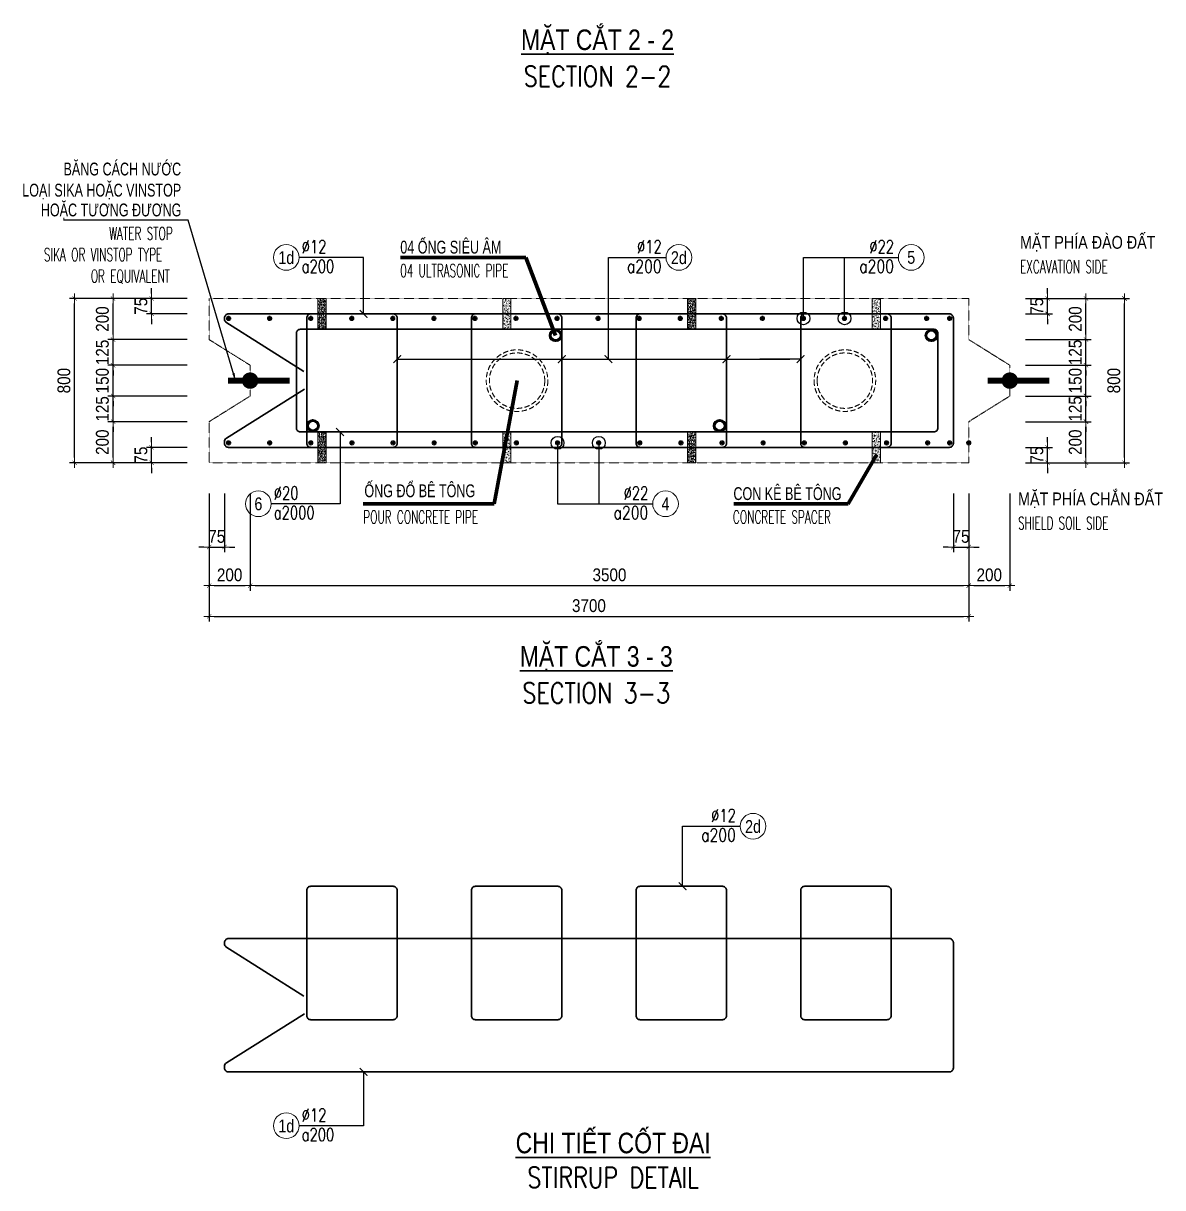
# Model space of a CAD drawing. Header units: millimetres. Extents: x -642477 to 1168880, y -27982 to 330379.
# Drawn here: x 1018572 to 1035221, y 67631 to 84645 of the extents above; entities that cross this region are included whole.
import ezdxf
from ezdxf.enums import TextEntityAlignment as Align

# ---------------------------------------------------------------- set-up
doc = ezdxf.new("R2010")
doc.units = ezdxf.units.MM
doc.linetypes.add('HIDDEN', pattern=[0.375, 0.25, -0.125])
doc.linetypes.add('HIDDEN2', pattern=[4.7625, 3.175, -1.5875])
doc.layers.get('0').update_dxf_attribs({"lineweight": 20})
doc.layers.get('Defpoints').update_dxf_attribs({"color": 151, "lineweight": 9})
for name, color, linetype, lineweight in [('NDC_S_BEAM', 3, 'HIDDEN2', 20), ('NDC_S_BREAK-LINE', 1, 'Continuous', 15), ('NDC_S_DIAPHGRAM WALL', 3, 'Continuous', 20), ('NDC_S_DIM', 1, 'Continuous', 15), ('NDC_S_ENG TITLE', 3, 'Continuous', 20), ('NDC_S_HATCH MATERIAL', 8, 'Continuous', 13), ('NDC_S_LEADER', 1, 'Continuous', 15), ('NDC_S_LEVEL TEXT', 7, 'Continuous', 20), ('NDC_S_REBAR', 4, 'Continuous', 35), ('NDC_S_VN TEXT', 7, 'Continuous', 20), ('NDC_S_VN TITLE', 6, 'Continuous', 35)]:
    doc.layers.add(name, color=color, linetype=linetype, lineweight=lineweight)
doc.layers.add('NDC_S_REBAR DES.', color=2, linetype='Continuous')
doc.styles.add('ARIAL', font='arial.ttf', dxfattribs={"width": 0.8})
doc.styles.add('NDC_ARIAL', font='arial.ttf', dxfattribs={"width": 0.85})
doc.styles.add('NDC_DIM', font='', dxfattribs={"width": 0.75})
doc.styles.add('NDC_EN TXT', font='romans.shx', dxfattribs={"width": 0.8})
doc.styles.get('NDC_DIM').set_extended_font_data('Dotum')
doc.dimstyles.new('A1-NDC-1-25 (x3)', dxfattribs={"dimscale": 75, "dimtxt": 2.5, "dimasz": 1, "dimexe": 1, "dimexo": 0, "dimgap": 0.8, "dimtad": 1, "dimdec": 0, "dimlfac": 0.333333, "dimdsep": 46, "dimtxsty": 'NDC_ARIAL', "dimblk": 'DIMMARK', "dimcen": 49999.938995, "dimdle": 1.5, "dimclrd": 1, "dimclre": 1, "dimclrt": 3, "dimadec": 0, "dimazin": 0, "dimtfac": 1, "dimtdec": 0, "dimtix": 1, "dimtmove": 2, "dimatfit": 3, "dimfxl": 1, "dimarcsym": 0})
doc.dimstyles.new('NDC_dim_25', dxfattribs={"dimscale": 25, "dimtxt": 2.2, "dimasz": 1.5, "dimexe": 1.5, "dimexo": 2.5, "dimgap": 1, "dimtad": 1, "dimdec": 0, "dimzin": 0, "dimdsep": 46, "dimtxsty": 'NDC_DIM', "dimblk": 'DIMMARK', "dimcen": 0.09, "dimdle": 1.2, "dimclrd": 1, "dimclre": 1, "dimclrt": 3, "dimadec": 0, "dimazin": 0, "dimtfac": 1, "dimtdec": 0, "dimtix": 1, "dimtofl": 0, "dimtmove": 0, "dimatfit": 3, "dimfxl": 6, "dimfxlon": 1, "dimtolj": 1, "dimtzin": 0, "dimarcsym": 0})

# ---------------------------------------------------------------- blocks, each defined once
blk = doc.blocks.new('DIMMARK')
at = {"layer": 'NDC_S_DIM', "color": 1}
blk.add_line((-1.5, 0), (1, 0), dxfattribs=at)
at = {"layer": 'NDC_S_DIM', "color": 2, "const_width": 0.1}
blk.add_lwpolyline([(-0.424, -0.424), (0.424, 0.424)], dxfattribs=at)
blk = doc.blocks.new('*U366')
blk.add_circle((2.5, 0), 2.5)
at = {"layer": 'NDC_S_VN TEXT', "color": 3, "style": 'NDC_EN TXT'}
for tag, width, p in [('DK2', 0.75, (-0.85, 0.85)), ('KC2', 0.8, (-0.85, -2.97))]:
    blk.add_attdef(tag, text='', height=2.5, dxfattribs=dict(at, width=width)).set_placement(p, align=Align.RIGHT)
at = {"layer": 'NDC_S_VN TEXT', "color": 7, "style": 'ARIAL', "width": 0.8}
blk.add_attdef('SH3', text='', height=2.5, dxfattribs=at).set_placement((2.5, 0), align=Align.MIDDLE)
blk = doc.blocks.new('*U367')
blk.add_circle((-2.5, 0), 2.5)
at = {"layer": 'NDC_S_VN TEXT', "color": 3, "style": 'NDC_EN TXT', "width": 0.75}
for tag, p in [('DK1', (0.5, 0.85)), ('KC1', (0.5, -2.97))]:
    blk.add_attdef(tag, p, '', height=2.5, dxfattribs=at)
at = {"layer": 'NDC_S_VN TEXT', "color": 7, "style": 'ARIAL', "width": 0.8}
blk.add_attdef('SH2', text='', height=2.5, dxfattribs=at).set_placement((-2.5, 0), align=Align.MIDDLE)
blk = doc.blocks.new('*D1560')
at = {"layer": 'Defpoints', "color": 0, "ltscale": 100, "transparency": 16777216}
for p in [(1019884, 78824), (1020967, 78824), (1020967, 78224)]:
    blk.add_point(p, dxfattribs=at)
at = {"layer": 'NDC_S_DIM', "color": 1, "lineweight": -2, "ltscale": 100, "transparency": 16777216}
for p, q in [((1020967, 78824), (1019809, 78824)), ((1019884, 78299), (1019884, 78749)), ((1020967, 78224), (1019809, 78224))]:
    blk.add_line(p, q, dxfattribs=at)
at = {"layer": 'NDC_S_DIM', "color": 1, "lineweight": -2, "ltscale": 100, "transparency": 16777216, "xscale": 75, "yscale": 75, "zscale": 75}
for p, rotation in [((1019884, 78824), 90), ((1019884, 78224), 270)]:
    blk.add_blockref('DIMMARK', p, dxfattribs=dict(at, rotation=rotation))
at = {"layer": 'NDC_S_DIM', "color": 3, "ltscale": 100, "transparency": 16777216, "insert": (1019728, 78524), "char_height": 187.5, "attachment_point": 5, "rotation": 90, "style": 'NDC_ARIAL'}
blk.add_mtext('200', dxfattribs=at)
blk = doc.blocks.new('*D1561')
at = {"layer": 'Defpoints', "color": 0, "ltscale": 100, "transparency": 16777216}
for p in [(1019884, 79199), (1020967, 79199), (1020967, 78824)]:
    blk.add_point(p, dxfattribs=at)
at = {"layer": 'NDC_S_DIM', "color": 1, "lineweight": -2, "ltscale": 100, "transparency": 16777216}
for p, q in [((1019884, 79274), (1019884, 79349)), ((1020967, 79199), (1019809, 79199)), ((1019884, 78824), (1019884, 79199)), ((1020967, 78824), (1019809, 78824)), ((1019884, 78749), (1019884, 78674))]:
    blk.add_line(p, q, dxfattribs=at)
at = {"layer": 'NDC_S_DIM', "color": 1, "lineweight": -2, "ltscale": 100, "transparency": 16777216, "xscale": 75, "yscale": 75, "zscale": 75}
for p, rotation in [((1019884, 79199), 270), ((1019884, 78824), 90)]:
    blk.add_blockref('DIMMARK', p, dxfattribs=dict(at, rotation=rotation))
at = {"layer": 'NDC_S_DIM', "color": 3, "ltscale": 100, "transparency": 16777216, "insert": (1019728, 79011), "char_height": 187.5, "attachment_point": 5, "rotation": 90, "style": 'NDC_ARIAL'}
blk.add_mtext('125', dxfattribs=at)
blk = doc.blocks.new('*D1562')
at = {"layer": 'Defpoints', "color": 0, "ltscale": 100, "transparency": 16777216}
for p in [(1019884, 79649), (1020967, 79649), (1020967, 79199)]:
    blk.add_point(p, dxfattribs=at)
at = {"layer": 'NDC_S_DIM', "color": 1, "lineweight": -2, "ltscale": 100, "transparency": 16777216}
for p, q in [((1019884, 79724), (1019884, 79799)), ((1020967, 79649), (1019809, 79649)), ((1019884, 79199), (1019884, 79649)), ((1020967, 79199), (1019809, 79199)), ((1019884, 79124), (1019884, 79049))]:
    blk.add_line(p, q, dxfattribs=at)
at = {"layer": 'NDC_S_DIM', "color": 1, "lineweight": -2, "ltscale": 100, "transparency": 16777216, "xscale": 75, "yscale": 75, "zscale": 75}
for p, rotation in [((1019884, 79649), 270), ((1019884, 79199), 90)]:
    blk.add_blockref('DIMMARK', p, dxfattribs=dict(at, rotation=rotation))
at = {"layer": 'NDC_S_DIM', "color": 3, "ltscale": 100, "transparency": 16777216, "insert": (1019728, 79424), "char_height": 187.5, "attachment_point": 5, "rotation": 90, "style": 'NDC_ARIAL'}
blk.add_mtext('150', dxfattribs=at)
blk = doc.blocks.new('*D1563')
at = {"layer": 'Defpoints', "color": 0, "ltscale": 100, "transparency": 16777216}
for p in [(1019884, 80024), (1020967, 80024), (1020967, 79649)]:
    blk.add_point(p, dxfattribs=at)
at = {"layer": 'NDC_S_DIM', "color": 1, "lineweight": -2, "ltscale": 100, "transparency": 16777216}
for p, q in [((1019884, 80099), (1019884, 80174)), ((1020967, 80024), (1019809, 80024)), ((1019884, 79649), (1019884, 80024)), ((1020967, 79649), (1019809, 79649)), ((1019884, 79574), (1019884, 79499))]:
    blk.add_line(p, q, dxfattribs=at)
at = {"layer": 'NDC_S_DIM', "color": 1, "lineweight": -2, "ltscale": 100, "transparency": 16777216, "xscale": 75, "yscale": 75, "zscale": 75}
for p, rotation in [((1019884, 80024), 270), ((1019884, 79649), 90)]:
    blk.add_blockref('DIMMARK', p, dxfattribs=dict(at, rotation=rotation))
at = {"layer": 'NDC_S_DIM', "color": 3, "ltscale": 100, "transparency": 16777216, "insert": (1019728, 79836), "char_height": 187.5, "attachment_point": 5, "rotation": 90, "style": 'NDC_ARIAL'}
blk.add_mtext('125', dxfattribs=at)
blk = doc.blocks.new('*D1564')
at = {"layer": 'Defpoints', "color": 0, "ltscale": 100, "transparency": 16777216}
for p in [(1019884, 80624), (1020967, 80624), (1020967, 80024)]:
    blk.add_point(p, dxfattribs=at)
at = {"layer": 'NDC_S_DIM', "color": 1, "lineweight": -2, "ltscale": 100, "transparency": 16777216}
for p, q in [((1020967, 80624), (1019809, 80624)), ((1019884, 80099), (1019884, 80549)), ((1020967, 80024), (1019809, 80024))]:
    blk.add_line(p, q, dxfattribs=at)
at = {"layer": 'NDC_S_DIM', "color": 1, "lineweight": -2, "ltscale": 100, "transparency": 16777216, "xscale": 75, "yscale": 75, "zscale": 75}
for p, rotation in [((1019884, 80624), 90), ((1019884, 80024), 270)]:
    blk.add_blockref('DIMMARK', p, dxfattribs=dict(at, rotation=rotation))
at = {"layer": 'NDC_S_DIM', "color": 3, "ltscale": 100, "transparency": 16777216, "insert": (1019728, 80324), "char_height": 187.5, "attachment_point": 5, "rotation": 90, "style": 'NDC_ARIAL'}
blk.add_mtext('200', dxfattribs=at)
blk = doc.blocks.new('*D1565')
at = {"layer": 'Defpoints', "color": 0, "ltscale": 100, "transparency": 16777216}
for p in [(1019322, 80624), (1020967, 80624), (1020967, 78224)]:
    blk.add_point(p, dxfattribs=at)
at = {"layer": 'NDC_S_DIM', "color": 1, "lineweight": -2, "ltscale": 100, "transparency": 16777216}
for p, q in [((1020967, 80624), (1019247, 80624)), ((1019322, 78299), (1019322, 80549)), ((1020967, 78224), (1019247, 78224))]:
    blk.add_line(p, q, dxfattribs=at)
at = {"layer": 'NDC_S_DIM', "color": 1, "lineweight": -2, "ltscale": 100, "transparency": 16777216, "xscale": 75, "yscale": 75, "zscale": 75}
for p, rotation in [((1019322, 80624), 90), ((1019322, 78224), 270)]:
    blk.add_blockref('DIMMARK', p, dxfattribs=dict(at, rotation=rotation))
at = {"layer": 'NDC_S_DIM', "color": 3, "ltscale": 100, "transparency": 16777216, "insert": (1019166, 79424), "char_height": 187.5, "attachment_point": 5, "rotation": 90, "style": 'NDC_ARIAL'}
blk.add_mtext('800', dxfattribs=at)
blk = doc.blocks.new('*D1566')
at = {"layer": 'Defpoints', "color": 0, "ltscale": 100, "transparency": 16777216}
for p in [(1020447, 78449), (1020967, 78449), (1020967, 78224)]:
    blk.add_point(p, dxfattribs=at)
at = {"layer": 'NDC_S_DIM', "color": 1, "lineweight": -2, "ltscale": 100, "transparency": 16777216}
for p, q in [((1020967, 78449), (1020372, 78449)), ((1020447, 78524), (1020447, 78599)), ((1020447, 78224), (1020447, 78449)), ((1020967, 78224), (1020372, 78224)), ((1020447, 78149), (1020447, 78074))]:
    blk.add_line(p, q, dxfattribs=at)
at = {"layer": 'NDC_S_DIM', "color": 1, "lineweight": -2, "ltscale": 100, "transparency": 16777216, "xscale": 75, "yscale": 75, "zscale": 75}
for p, rotation in [((1020447, 78449), 270), ((1020447, 78224), 90)]:
    blk.add_blockref('DIMMARK', p, dxfattribs=dict(at, rotation=rotation))
at = {"layer": 'NDC_S_DIM', "color": 3, "ltscale": 100, "transparency": 16777216, "insert": (1020291, 78336), "char_height": 187.5, "attachment_point": 5, "rotation": 90, "style": 'NDC_ARIAL'}
blk.add_mtext('75', dxfattribs=at)
blk = doc.blocks.new('*D1567')
at = {"layer": 'Defpoints', "color": 0, "ltscale": 100, "transparency": 16777216}
for p in [(1020447, 80624), (1020967, 80624), (1020967, 80399)]:
    blk.add_point(p, dxfattribs=at)
at = {"layer": 'NDC_S_DIM', "color": 1, "lineweight": -2, "ltscale": 100, "transparency": 16777216}
for p, q in [((1020447, 80699), (1020447, 80774)), ((1020967, 80624), (1020372, 80624)), ((1020447, 80399), (1020447, 80624)), ((1020967, 80399), (1020372, 80399)), ((1020447, 80324), (1020447, 80249))]:
    blk.add_line(p, q, dxfattribs=at)
at = {"layer": 'NDC_S_DIM', "color": 1, "lineweight": -2, "ltscale": 100, "transparency": 16777216, "xscale": 75, "yscale": 75, "zscale": 75}
for p, rotation in [((1020447, 80624), 270), ((1020447, 80399), 90)]:
    blk.add_blockref('DIMMARK', p, dxfattribs=dict(at, rotation=rotation))
at = {"layer": 'NDC_S_DIM', "color": 3, "ltscale": 100, "transparency": 16777216, "insert": (1020291, 80511), "char_height": 187.5, "attachment_point": 5, "rotation": 90, "style": 'NDC_ARIAL'}
blk.add_mtext('75', dxfattribs=at)
blk = doc.blocks.new('Ong sieu am')
at = {"layer": 'NDC_S_HATCH MATERIAL'}
h = blk.add_hatch(dxfattribs=at)
h.set_pattern_fill('ANSI31', color=256, scale=20)
h.set_pattern_definition([(45, (0, 0), (-1.76776695, 1.76776695), [])])
h.paths.add_polyline_path([(-7119.3, 51158.9, 1), (-7179.3, 51158.9, 1)])
h.paths.add_polyline_path([(-7171.3, 51158.9, -1), (-7127.3, 51158.9, -1)], flags=16)
at = {"layer": 'NDC_S_REBAR DES.'}
for radius in [30, 22]:
    blk.add_circle((-7149.3, 51158.9), radius, dxfattribs=at)
blk = doc.blocks.new('ong do BT')
at = {"layer": 'NDC_S_HATCH MATERIAL', "linetype": 'HIDDEN', "ltscale": 100}
for radius in [150, 135]:
    blk.add_circle((-6323.7, 51237.8), radius, dxfattribs=at)
blk = doc.blocks.new('*D1568')
at = {"layer": 'Defpoints', "color": 0, "ltscale": 100, "transparency": 16777216}
for p in [(1033218, 78824), (1034100, 78824), (1033218, 78224)]:
    blk.add_point(p, dxfattribs=at)
at = {"layer": 'NDC_S_DIM', "color": 1, "lineweight": -2, "ltscale": 100, "transparency": 16777216}
for p, q in [((1033218, 78824), (1034175, 78824)), ((1034100, 78299), (1034100, 78749)), ((1033218, 78224), (1034175, 78224))]:
    blk.add_line(p, q, dxfattribs=at)
at = {"layer": 'NDC_S_DIM', "color": 1, "lineweight": -2, "ltscale": 100, "transparency": 16777216, "xscale": 75, "yscale": 75, "zscale": 75}
for p, rotation in [((1034100, 78824), 90), ((1034100, 78224), 270)]:
    blk.add_blockref('DIMMARK', p, dxfattribs=dict(at, rotation=rotation))
at = {"layer": 'NDC_S_DIM', "color": 3, "ltscale": 100, "transparency": 16777216, "insert": (1033944, 78524), "char_height": 187.5, "attachment_point": 5, "rotation": 90, "style": 'NDC_ARIAL'}
blk.add_mtext('200', dxfattribs=at)
blk = doc.blocks.new('*D1569')
at = {"layer": 'Defpoints', "color": 0, "ltscale": 100, "transparency": 16777216}
for p in [(1033218, 79199), (1034100, 79199), (1033218, 78824)]:
    blk.add_point(p, dxfattribs=at)
at = {"layer": 'NDC_S_DIM', "color": 1, "lineweight": -2, "ltscale": 100, "transparency": 16777216}
for p, q in [((1034100, 79274), (1034100, 79349)), ((1033218, 79199), (1034175, 79199)), ((1034100, 78824), (1034100, 79199)), ((1033218, 78824), (1034175, 78824)), ((1034100, 78749), (1034100, 78674))]:
    blk.add_line(p, q, dxfattribs=at)
at = {"layer": 'NDC_S_DIM', "color": 1, "lineweight": -2, "ltscale": 100, "transparency": 16777216, "xscale": 75, "yscale": 75, "zscale": 75}
for p, rotation in [((1034100, 79199), 270), ((1034100, 78824), 90)]:
    blk.add_blockref('DIMMARK', p, dxfattribs=dict(at, rotation=rotation))
at = {"layer": 'NDC_S_DIM', "color": 3, "ltscale": 100, "transparency": 16777216, "insert": (1033944, 79011), "char_height": 187.5, "attachment_point": 5, "rotation": 90, "style": 'NDC_ARIAL'}
blk.add_mtext('125', dxfattribs=at)
blk = doc.blocks.new('*D1570')
at = {"layer": 'Defpoints', "color": 0, "ltscale": 100, "transparency": 16777216}
for p in [(1033218, 79649), (1034100, 79649), (1033218, 79199)]:
    blk.add_point(p, dxfattribs=at)
at = {"layer": 'NDC_S_DIM', "color": 1, "lineweight": -2, "ltscale": 100, "transparency": 16777216}
for p, q in [((1034100, 79724), (1034100, 79799)), ((1033218, 79649), (1034175, 79649)), ((1034100, 79199), (1034100, 79649)), ((1033218, 79199), (1034175, 79199)), ((1034100, 79124), (1034100, 79049))]:
    blk.add_line(p, q, dxfattribs=at)
at = {"layer": 'NDC_S_DIM', "color": 1, "lineweight": -2, "ltscale": 100, "transparency": 16777216, "xscale": 75, "yscale": 75, "zscale": 75}
for p, rotation in [((1034100, 79649), 270), ((1034100, 79199), 90)]:
    blk.add_blockref('DIMMARK', p, dxfattribs=dict(at, rotation=rotation))
at = {"layer": 'NDC_S_DIM', "color": 3, "ltscale": 100, "transparency": 16777216, "insert": (1033944, 79424), "char_height": 187.5, "attachment_point": 5, "rotation": 90, "style": 'NDC_ARIAL'}
blk.add_mtext('150', dxfattribs=at)
blk = doc.blocks.new('*D1571')
at = {"layer": 'Defpoints', "color": 0, "ltscale": 100, "transparency": 16777216}
for p in [(1033218, 80024), (1034100, 80024), (1033218, 79649)]:
    blk.add_point(p, dxfattribs=at)
at = {"layer": 'NDC_S_DIM', "color": 1, "lineweight": -2, "ltscale": 100, "transparency": 16777216}
for p, q in [((1034100, 80099), (1034100, 80174)), ((1033218, 80024), (1034175, 80024)), ((1034100, 79649), (1034100, 80024)), ((1033218, 79649), (1034175, 79649)), ((1034100, 79574), (1034100, 79499))]:
    blk.add_line(p, q, dxfattribs=at)
at = {"layer": 'NDC_S_DIM', "color": 1, "lineweight": -2, "ltscale": 100, "transparency": 16777216, "xscale": 75, "yscale": 75, "zscale": 75}
for p, rotation in [((1034100, 80024), 270), ((1034100, 79649), 90)]:
    blk.add_blockref('DIMMARK', p, dxfattribs=dict(at, rotation=rotation))
at = {"layer": 'NDC_S_DIM', "color": 3, "ltscale": 100, "transparency": 16777216, "insert": (1033944, 79836), "char_height": 187.5, "attachment_point": 5, "rotation": 90, "style": 'NDC_ARIAL'}
blk.add_mtext('125', dxfattribs=at)
blk = doc.blocks.new('*D1572')
at = {"layer": 'Defpoints', "color": 0, "ltscale": 100, "transparency": 16777216}
for p in [(1033218, 80624), (1034100, 80624), (1033218, 80024)]:
    blk.add_point(p, dxfattribs=at)
at = {"layer": 'NDC_S_DIM', "color": 1, "lineweight": -2, "ltscale": 100, "transparency": 16777216}
for p, q in [((1033218, 80624), (1034175, 80624)), ((1034100, 80099), (1034100, 80549)), ((1033218, 80024), (1034175, 80024))]:
    blk.add_line(p, q, dxfattribs=at)
at = {"layer": 'NDC_S_DIM', "color": 1, "lineweight": -2, "ltscale": 100, "transparency": 16777216, "xscale": 75, "yscale": 75, "zscale": 75}
for p, rotation in [((1034100, 80624), 90), ((1034100, 80024), 270)]:
    blk.add_blockref('DIMMARK', p, dxfattribs=dict(at, rotation=rotation))
at = {"layer": 'NDC_S_DIM', "color": 3, "ltscale": 100, "transparency": 16777216, "insert": (1033944, 80324), "char_height": 187.5, "attachment_point": 5, "rotation": 90, "style": 'NDC_ARIAL'}
blk.add_mtext('200', dxfattribs=at)
blk = doc.blocks.new('*D1573')
at = {"layer": 'Defpoints', "color": 0, "ltscale": 100, "transparency": 16777216}
for p in [(1033218, 80624), (1034663, 80624), (1033218, 78224)]:
    blk.add_point(p, dxfattribs=at)
at = {"layer": 'NDC_S_DIM', "color": 1, "lineweight": -2, "ltscale": 100, "transparency": 16777216}
for p, q in [((1033218, 80624), (1034738, 80624)), ((1034663, 78299), (1034663, 80549)), ((1033218, 78224), (1034738, 78224))]:
    blk.add_line(p, q, dxfattribs=at)
at = {"layer": 'NDC_S_DIM', "color": 1, "lineweight": -2, "ltscale": 100, "transparency": 16777216, "xscale": 75, "yscale": 75, "zscale": 75}
for p, rotation in [((1034663, 80624), 90), ((1034663, 78224), 270)]:
    blk.add_blockref('DIMMARK', p, dxfattribs=dict(at, rotation=rotation))
at = {"layer": 'NDC_S_DIM', "color": 3, "ltscale": 100, "transparency": 16777216, "insert": (1034507, 79424), "char_height": 187.5, "attachment_point": 5, "rotation": 90, "style": 'NDC_ARIAL'}
blk.add_mtext('800', dxfattribs=at)
blk = doc.blocks.new('*D1574')
at = {"layer": 'Defpoints', "color": 0, "ltscale": 100, "transparency": 16777216}
for p in [(1033218, 78449), (1033538, 78449), (1033218, 78224)]:
    blk.add_point(p, dxfattribs=at)
at = {"layer": 'NDC_S_DIM', "color": 1, "lineweight": -2, "ltscale": 100, "transparency": 16777216}
for p, q in [((1033218, 78449), (1033613, 78449)), ((1033538, 78524), (1033538, 78599)), ((1033538, 78224), (1033538, 78449)), ((1033218, 78224), (1033613, 78224)), ((1033538, 78149), (1033538, 78074))]:
    blk.add_line(p, q, dxfattribs=at)
at = {"layer": 'NDC_S_DIM', "color": 1, "lineweight": -2, "ltscale": 100, "transparency": 16777216, "xscale": 75, "yscale": 75, "zscale": 75}
for p, rotation in [((1033538, 78449), 270), ((1033538, 78224), 90)]:
    blk.add_blockref('DIMMARK', p, dxfattribs=dict(at, rotation=rotation))
at = {"layer": 'NDC_S_DIM', "color": 3, "ltscale": 100, "transparency": 16777216, "insert": (1033382, 78336), "char_height": 187.5, "attachment_point": 5, "rotation": 90, "style": 'NDC_ARIAL'}
blk.add_mtext('75', dxfattribs=at)
blk = doc.blocks.new('*D1575')
at = {"layer": 'Defpoints', "color": 0, "ltscale": 100, "transparency": 16777216}
for p in [(1033218, 80624), (1033538, 80624), (1033218, 80399)]:
    blk.add_point(p, dxfattribs=at)
at = {"layer": 'NDC_S_DIM', "color": 1, "lineweight": -2, "ltscale": 100, "transparency": 16777216}
for p, q in [((1033538, 80699), (1033538, 80774)), ((1033218, 80624), (1033613, 80624)), ((1033538, 80399), (1033538, 80624)), ((1033218, 80399), (1033613, 80399)), ((1033538, 80324), (1033538, 80249))]:
    blk.add_line(p, q, dxfattribs=at)
at = {"layer": 'NDC_S_DIM', "color": 1, "lineweight": -2, "ltscale": 100, "transparency": 16777216, "xscale": 75, "yscale": 75, "zscale": 75}
for p, rotation in [((1033538, 80624), 270), ((1033538, 80399), 90)]:
    blk.add_blockref('DIMMARK', p, dxfattribs=dict(at, rotation=rotation))
at = {"layer": 'NDC_S_DIM', "color": 3, "ltscale": 100, "transparency": 16777216, "insert": (1033382, 80511), "char_height": 187.5, "attachment_point": 5, "rotation": 90, "style": 'NDC_ARIAL'}
blk.add_mtext('75', dxfattribs=at)
blk = doc.blocks.new('*D1576')
at = {"layer": 'Defpoints', "color": 0, "ltscale": 100, "transparency": 16777216}
for p in [(1021287, 77777), (1021512, 77777), (1021512, 76992)]:
    blk.add_point(p, dxfattribs=at)
at = {"layer": 'NDC_S_DIM', "color": 1, "lineweight": -2, "ltscale": 100, "transparency": 16777216}
for p, q in [((1021287, 77777), (1021287, 76917)), ((1021512, 77777), (1021512, 76917)), ((1021212, 76992), (1021137, 76992)), ((1021287, 76992), (1021512, 76992)), ((1021587, 76992), (1021662, 76992))]:
    blk.add_line(p, q, dxfattribs=at)
at = {"layer": 'NDC_S_DIM', "color": 1, "lineweight": -2, "ltscale": 100, "transparency": 16777216, "xscale": 75, "yscale": 75, "zscale": 75}
blk.add_blockref('DIMMARK', (1021287, 76992), dxfattribs=at)
at = {"layer": 'NDC_S_DIM', "color": 1, "lineweight": -2, "ltscale": 100, "transparency": 16777216, "xscale": 75, "yscale": 75, "zscale": 75, "rotation": 180}
blk.add_blockref('DIMMARK', (1021512, 76992), dxfattribs=at)
at = {"layer": 'NDC_S_DIM', "color": 3, "ltscale": 100, "transparency": 16777216, "insert": (1021399, 77147), "char_height": 187.5, "attachment_point": 5, "style": 'NDC_ARIAL'}
blk.add_mtext('75', dxfattribs=at)
blk = doc.blocks.new('*D1577')
at = {"layer": 'Defpoints', "color": 0, "ltscale": 100, "transparency": 16777216}
for p in [(1032162, 77777), (1032387, 77777), (1032387, 76992)]:
    blk.add_point(p, dxfattribs=at)
at = {"layer": 'NDC_S_DIM', "color": 1, "lineweight": -2, "ltscale": 100, "transparency": 16777216}
for p, q in [((1032162, 77777), (1032162, 76917)), ((1032387, 77777), (1032387, 76917)), ((1032087, 76992), (1032012, 76992)), ((1032162, 76992), (1032387, 76992)), ((1032462, 76992), (1032537, 76992))]:
    blk.add_line(p, q, dxfattribs=at)
at = {"layer": 'NDC_S_DIM', "color": 1, "lineweight": -2, "ltscale": 100, "transparency": 16777216, "xscale": 75, "yscale": 75, "zscale": 75}
blk.add_blockref('DIMMARK', (1032162, 76992), dxfattribs=at)
at = {"layer": 'NDC_S_DIM', "color": 1, "lineweight": -2, "ltscale": 100, "transparency": 16777216, "xscale": 75, "yscale": 75, "zscale": 75, "rotation": 180}
blk.add_blockref('DIMMARK', (1032387, 76992), dxfattribs=at)
at = {"layer": 'NDC_S_DIM', "color": 3, "ltscale": 100, "transparency": 16777216, "insert": (1032274, 77147), "char_height": 187.5, "attachment_point": 5, "style": 'NDC_ARIAL'}
blk.add_mtext('75', dxfattribs=at)
blk = doc.blocks.new('*D1578')
at = {"layer": 'Defpoints', "color": 0, "ltscale": 100, "transparency": 16777216}
for p in [(1021287, 77777), (1021887, 77777), (1021887, 76429)]:
    blk.add_point(p, dxfattribs=at)
at = {"layer": 'NDC_S_DIM', "color": 1, "lineweight": -2, "ltscale": 100, "transparency": 16777216}
for p, q in [((1021287, 77777), (1021287, 76354)), ((1021887, 77777), (1021887, 76354)), ((1021362, 76429), (1021812, 76429))]:
    blk.add_line(p, q, dxfattribs=at)
at = {"layer": 'NDC_S_DIM', "color": 1, "lineweight": -2, "ltscale": 100, "transparency": 16777216, "xscale": 75, "yscale": 75, "zscale": 75, "rotation": 180}
blk.add_blockref('DIMMARK', (1021287, 76429), dxfattribs=at)
at = {"layer": 'NDC_S_DIM', "color": 1, "lineweight": -2, "ltscale": 100, "transparency": 16777216, "xscale": 75, "yscale": 75, "zscale": 75}
blk.add_blockref('DIMMARK', (1021887, 76429), dxfattribs=at)
at = {"layer": 'NDC_S_DIM', "color": 3, "ltscale": 100, "transparency": 16777216, "insert": (1021587, 76585), "char_height": 187.5, "attachment_point": 5, "style": 'NDC_ARIAL'}
blk.add_mtext('200', dxfattribs=at)
blk = doc.blocks.new('*D1579')
at = {"layer": 'Defpoints', "color": 0, "ltscale": 100, "transparency": 16777216}
for p in [(1021887, 77777), (1032387, 77777), (1032387, 76429)]:
    blk.add_point(p, dxfattribs=at)
at = {"layer": 'NDC_S_DIM', "color": 1, "lineweight": -2, "ltscale": 100, "transparency": 16777216}
for p, q in [((1021887, 77777), (1021887, 76354)), ((1032387, 77777), (1032387, 76354)), ((1021962, 76429), (1032312, 76429))]:
    blk.add_line(p, q, dxfattribs=at)
at = {"layer": 'NDC_S_DIM', "color": 1, "lineweight": -2, "ltscale": 100, "transparency": 16777216, "xscale": 75, "yscale": 75, "zscale": 75, "rotation": 180}
blk.add_blockref('DIMMARK', (1021887, 76429), dxfattribs=at)
at = {"layer": 'NDC_S_DIM', "color": 1, "lineweight": -2, "ltscale": 100, "transparency": 16777216, "xscale": 75, "yscale": 75, "zscale": 75}
blk.add_blockref('DIMMARK', (1032387, 76429), dxfattribs=at)
at = {"layer": 'NDC_S_DIM', "color": 3, "ltscale": 100, "transparency": 16777216, "insert": (1027137, 76585), "char_height": 187.5, "attachment_point": 5, "style": 'NDC_ARIAL'}
blk.add_mtext('3500', dxfattribs=at)
blk = doc.blocks.new('*D1580')
at = {"layer": 'Defpoints', "color": 0, "ltscale": 100, "transparency": 16777216}
for p in [(1032387, 77777), (1032987, 77777), (1032987, 76429)]:
    blk.add_point(p, dxfattribs=at)
at = {"layer": 'NDC_S_DIM', "color": 1, "lineweight": -2, "ltscale": 100, "transparency": 16777216}
for p, q in [((1032387, 77777), (1032387, 76354)), ((1032987, 77777), (1032987, 76354)), ((1032462, 76429), (1032912, 76429))]:
    blk.add_line(p, q, dxfattribs=at)
at = {"layer": 'NDC_S_DIM', "color": 1, "lineweight": -2, "ltscale": 100, "transparency": 16777216, "xscale": 75, "yscale": 75, "zscale": 75, "rotation": 180}
blk.add_blockref('DIMMARK', (1032387, 76429), dxfattribs=at)
at = {"layer": 'NDC_S_DIM', "color": 1, "lineweight": -2, "ltscale": 100, "transparency": 16777216, "xscale": 75, "yscale": 75, "zscale": 75}
blk.add_blockref('DIMMARK', (1032987, 76429), dxfattribs=at)
at = {"layer": 'NDC_S_DIM', "color": 3, "ltscale": 100, "transparency": 16777216, "insert": (1032687, 76585), "char_height": 187.5, "attachment_point": 5, "style": 'NDC_ARIAL'}
blk.add_mtext('200', dxfattribs=at)
blk = doc.blocks.new('*D1581')
at = {"layer": 'Defpoints', "color": 0, "ltscale": 100, "transparency": 16777216}
for p in [(1021287, 77777), (1032387, 77777), (1032387, 75979)]:
    blk.add_point(p, dxfattribs=at)
at = {"layer": 'NDC_S_DIM', "color": 1, "lineweight": -2, "ltscale": 100, "transparency": 16777216}
for p, q in [((1021287, 77777), (1021287, 75904)), ((1032387, 77777), (1032387, 75904)), ((1021362, 75979), (1032312, 75979))]:
    blk.add_line(p, q, dxfattribs=at)
at = {"layer": 'NDC_S_DIM', "color": 1, "lineweight": -2, "ltscale": 100, "transparency": 16777216, "xscale": 75, "yscale": 75, "zscale": 75, "rotation": 180}
blk.add_blockref('DIMMARK', (1021287, 75979), dxfattribs=at)
at = {"layer": 'NDC_S_DIM', "color": 1, "lineweight": -2, "ltscale": 100, "transparency": 16777216, "xscale": 75, "yscale": 75, "zscale": 75}
blk.add_blockref('DIMMARK', (1032387, 75979), dxfattribs=at)
at = {"layer": 'NDC_S_DIM', "color": 3, "ltscale": 100, "transparency": 16777216, "insert": (1026837, 76135), "char_height": 187.5, "attachment_point": 5, "style": 'NDC_ARIAL'}
blk.add_mtext('3700', dxfattribs=at)
blk = doc.blocks.new('con ke BT')
at = {"layer": 'NDC_S_HATCH MATERIAL'}
h = blk.add_hatch(dxfattribs=at)
h.set_pattern_fill('AR-CONC', color=256, scale=2)
h.set_pattern_definition([(50, (0, 0), (14.3452037, -1.2550427), [1.5, -16.5]), (355, (0, 0), (-2.7750267, 15.0438427), [1.2, -13.2]), (100.451444, (1.195, -0.105), (11.570177, 13.7888), [1.274804, -14.0228422]), (46.1842, (0, 4), (21.3448266, -3.3103856), [2.25, -24.75]), (96.635635, (1.779, 3.724), (18.693239, 19.482372), [1.912207, -21.034275]), (351.184164, (0, 4), (18.693239, 19.482372), [1.8, -19.8]), (21, (2, 3), (11.938141, -8.0523778), [1.5, -16.5]), (326, (2, 3), (4.8663066, 14.503001), [1.2, -13.2]), (71.451445, (2.995, 2.329), (16.8044475, 6.450623), [1.274804, -14.0228422]), (37.5, (0, 0), (0.2431971, 6.6578771), [0, -13.04, 0, -13.4, 0, -13.25]), (7.5, (0, 0), (5.2613907, 7.8882342), [0, -7.64, 0, -12.74, 0, -5.05]), (327.5, (-4.46, 0), (10.6764487, -0.45109743), [0, -5, 0, -15.6, 0, -20.7]), (317.5, (-6.46, 0), (11.6637234, 2.0020996), [0, -6.5, 0, -10.36, 0, -14.7])])
h.paths.add_polyline_path([(-7076.9, 51430.9), (-7116.9, 51430.9), (-7116.9, 51280.9), (-7076.9, 51280.9)])
at = {"layer": 'NDC_S_BREAK-LINE'}
blk.add_lwpolyline([(-7116.9, 51430.9), (-7116.9, 51280.9), (-7076.9, 51280.9), (-7076.9, 51430.9)], close=True, dxfattribs=at)
blk = doc.blocks.new('*U1546')
at = {"layer": 'NDC_S_LEADER', "xscale": 3, "yscale": 3, "zscale": 3}
blk.add_blockref('con ke BT', (21291, -154068), dxfattribs=at)
blk = doc.blocks.new('*U1547')
at = {"layer": 'NDC_S_DIM', "color": 0, "linetype": 'ByBlock', "lineweight": -2, "transparency": 16777216}
for p in [(0, 0), (2700, 0), (5400, 0), (8100, 0)]:
    blk.add_blockref('*U1546', p, dxfattribs=at)
blk = doc.blocks.new('*U1548')
at = {"layer": 'NDC_S_LEADER', "xscale": 3, "yscale": 3, "zscale": 3}
blk.add_blockref('con ke BT', (21291, -154068), dxfattribs=at)
blk = doc.blocks.new('*U1549')
at = {"layer": 'NDC_S_DIM', "color": 0, "linetype": 'ByBlock', "lineweight": -2, "transparency": 16777216}
for p in [(0, 0), (2700, 0), (5400, 0), (8100, 0)]:
    blk.add_blockref('*U1548', p, dxfattribs=at)
blk = doc.blocks.new('kata_block_THEP')
at = {"layer": 'NDC_S_REBAR', "color": 0}
for p, q in [((-0.5, 0), (0.5, 0)), ((-0.35, 0.35), (0.35, -0.35)), ((0.35, 0.35), (-0.35, -0.35)), ((0, 0.5), (0, -0.5))]:
    blk.add_line(p, q, dxfattribs=at)
at = {"layer": 'NDC_S_REBAR', "color": 0, "const_width": 0.0833}
blk.add_lwpolyline([(-0.5, 0, 1), (0.5, 0, 1), (-0.5, 0, 1)], format="xyb", dxfattribs=at)
blk = doc.blocks.new('*U1540')
at = {"layer": 'NDC_S_REBAR', "ltscale": 80, "xscale": 72, "yscale": 72, "zscale": 72}
blk.add_blockref('kata_block_THEP', (0, 0), dxfattribs=at)
blk = doc.blocks.new('*U1541')
at = {"layer": 'NDC_S_LEVEL TEXT', "color": 0, "linetype": 'ByBlock', "lineweight": -2, "transparency": 16777216}
for p in [(0, 0), (600.9, 0), (1201.8, 0), (1802.7, 0), (2403.6, 0), (3004.5, 0), (3605.4, 0), (4206.3, 0), (4807.2, 0), (5408.1, 0), (6009, 0), (6609.9, 0), (7210.8, 0), (7811.7, 0), (8412.6, 0), (9013.5, 0), (9614.4, 0), (10215.3, 0), (10816.2, 0)]:
    blk.add_blockref('*U1540', p, dxfattribs=at)
blk = doc.blocks.new('*U1542')
at = {"layer": 'NDC_S_REBAR', "ltscale": 80, "xscale": 72, "yscale": 72, "zscale": 72}
blk.add_blockref('kata_block_THEP', (0, 0), dxfattribs=at)
blk = doc.blocks.new('*U1543')
at = {"layer": 'NDC_S_LEVEL TEXT', "color": 0, "linetype": 'ByBlock', "lineweight": -2, "transparency": 16777216}
for p in [(0, 0), (600, 0), (1200, 0), (1800, 0), (2400, 0), (3000, 0), (3600, 0), (4200, 0), (4800, 0), (5400, 0), (6000, 0), (6600, 0), (7200, 0), (7800, 0), (8400, 0), (9000, 0), (9600, 0), (10200, 0)]:
    blk.add_blockref('*U1542', p, dxfattribs=at)

msp = doc.modelspace()

# ---------------------------------------------------------------- linework, layer by layer
at = {"layer": 'NDC_S_BEAM'}
msp.add_lwpolyline([(1032386.6, 78223.9), (1032386.6, 78823.9), (1032986.6, 79198.9), (1032986.6, 79648.9), (1032386.6, 80023.9), (1032386.6, 80623.9), (1021286.6, 80623.9), (1021286.6, 80023.9), (1021886.6, 79648.9), (1021886.6, 79198.9), (1021286.6, 78823.9), (1021286.6, 78223.9)], close=True, dxfattribs=at)
at = {"layer": 'NDC_S_DIAPHGRAM WALL', "ltscale": 50, "const_width": 90}
for points in [[(1021564.5, 79423.9), (1022464.5, 79423.9)], [(1032664.5, 79423.9), (1033564.5, 79423.9)]]:
    msp.add_lwpolyline(points, dxfattribs=at)
at = {"layer": 'NDC_S_DIAPHGRAM WALL', "ltscale": 50, "const_width": 120}
for points in [[(1021826.6, 79423.9, 1), (1021946.6, 79423.9, 1)], [(1032926.6, 79423.9, 1), (1033046.6, 79423.9, 1)]]:
    msp.add_lwpolyline(points, format="xyb", close=True, dxfattribs=at)
at = {"layer": 'NDC_S_REBAR'}
for points in [[(1022682.2, 79298.2), (1021539.8, 78581.3, 0.2585925), (1021511.6, 78530.4), (1021511.6, 78508.9, 0.4142136), (1021571.6, 78448.9), (1032101.6, 78448.9, 0.4142136), (1032161.6, 78508.9), (1032161.6, 80338.9, 0.4142136), (1032101.6, 80398.9), (1021571.6, 80398.9, 0.4142136), (1021511.6, 80338.9), (1021511.6, 80323.1, 0.2239077), (1021533.4, 80276.8), (1022671, 79555.9)], [(1022682.2, 70171.7), (1021539.8, 69454.7, 0.2585925), (1021511.6, 69403.8), (1021511.6, 69382.3, 0.4142136), (1021571.6, 69322.3), (1032101.6, 69322.3, 0.4142136), (1032161.6, 69382.3), (1032161.6, 71212.3, 0.4142136), (1032101.6, 71272.3), (1021571.6, 71272.3, 0.4142136), (1021511.6, 71212.3), (1021511.6, 71196.6, 0.2239077), (1021533.4, 71150.3), (1022671, 70429.4)]]:
    msp.add_lwpolyline(points, format="xyb", dxfattribs=at)
for points in [[(1022773.5, 80398.9), (1023974.8, 80398.9, -0.4142136), (1024034.8, 80338.9), (1024034.8, 78508.9, -0.4142136), (1023974.8, 78448.9), (1022773.5, 78448.9, -0.4142136), (1022713.5, 78508.9), (1022713.5, 80338.9, -0.4142136)], [(1025179.5, 80398.9), (1026380.8, 80398.9, -0.4142136), (1026440.8, 80338.9), (1026440.8, 78508.9, -0.4142136), (1026380.8, 78448.9), (1025179.5, 78448.9, -0.4142136), (1025119.5, 78508.9), (1025119.5, 80338.9, -0.4142136)], [(1027585.5, 80398.9), (1028786.8, 80398.9, -0.4142136), (1028846.8, 80338.9), (1028846.8, 78508.9, -0.4142136), (1028786.8, 78448.9), (1027585.5, 78448.9, -0.4142136), (1027525.5, 78508.9), (1027525.5, 80338.9, -0.4142136)], [(1029990.9, 80398.9), (1031192.2, 80398.9, -0.4142136), (1031252.2, 80338.9), (1031252.2, 78508.9, -0.4142136), (1031192.2, 78448.9), (1029990.9, 78448.9, -0.4142136), (1029930.9, 78508.9), (1029930.9, 80338.9, -0.4142136)], [(1022621.6, 80173.9), (1031876.6, 80173.9, -0.4142136), (1031936.6, 80113.9), (1031936.6, 78733.9, -0.4142136), (1031876.6, 78673.9), (1022621.6, 78673.9, -0.4142136), (1022561.6, 78733.9), (1022561.6, 80113.9, -0.4142136)], [(1022773.5, 72036), (1023974.8, 72036, -0.4142136), (1024034.8, 71976), (1024034.8, 70146, -0.4142136), (1023974.8, 70086), (1022773.5, 70086, -0.4142136), (1022713.5, 70146), (1022713.5, 71976, -0.4142136)], [(1025179.5, 72036), (1026380.8, 72036, -0.4142136), (1026440.8, 71976), (1026440.8, 70146, -0.4142136), (1026380.8, 70086), (1025179.5, 70086, -0.4142136), (1025119.5, 70146), (1025119.5, 71976, -0.4142136)], [(1027585.5, 72036), (1028786.8, 72036, -0.4142136), (1028846.8, 71976), (1028846.8, 70146, -0.4142136), (1028786.8, 70086), (1027585.5, 70086, -0.4142136), (1027525.5, 70146), (1027525.5, 71976, -0.4142136)], [(1029990.9, 72036), (1031192.2, 72036, -0.4142136), (1031252.2, 71976), (1031252.2, 70146, -0.4142136), (1031192.2, 70086), (1029990.9, 70086, -0.4142136), (1029930.9, 70146), (1029930.9, 71976, -0.4142136)]]:
    msp.add_lwpolyline(points, format="xyb", close=True, dxfattribs=at)

# ---------------------------------------------------------------- block references
at = {"layer": 'NDC_S_DIM', "ltscale": 80, "xscale": 75, "yscale": 75, "zscale": 75}
for name, p, values in [('*U367', (1022602, 81223.9), {'SH2': '1d', 'DK1': '%%c12', 'KC1': 'a200'}), ('*U366', (1027963.8, 81223.9), {'SH3': '2d', 'DK2': '%%c12', 'KC2': 'a200'}), ('*U366', (1031358.4, 81223.9), {'SH3': '5', 'DK2': '%%c22', 'KC2': 'a200'}), ('*U367', (1022194.6, 77623.9), {'SH2': '6', 'DK1': '%%c20', 'KC1': 'a2000'}), ('*U366', (1027768.3, 77623.9), {'SH3': '4', 'DK2': '%%c22', 'KC2': 'a200'}), ('*U366', (1029047.9, 72913), {'SH3': '2d', 'DK2': '%%c12', 'KC2': 'a200'}), ('*U367', (1022602, 68537.1), {'SH2': '1d', 'DK1': '%%c12', 'KC1': 'a200'})]:
    msp.add_blockref(name, p, dxfattribs=at).add_auto_attribs(values)
at = {"layer": 'NDC_S_DIM'}
for name, p in [('*U1547', (1022936.6, 80398.9)), ('*U1549', (1022936.6, 78448.9))]:
    msp.add_blockref(name, p, dxfattribs=at)
at = {"layer": 'NDC_S_LEADER', "yscale": 3, "zscale": 3}
for name, p, xscale in [('Ong sieu am', (1047798.7, -73392.7), 3), ('Ong sieu am', (1053288.6, -73392.7), 3), ('ong do BT', (1044757.8, -74289.6), 3), ('ong do BT', (1011605.8, -74289.6), -3), ('Ong sieu am', (1044251.4, -74712.7), 3), ('Ong sieu am', (1050195.2, -74712.7), 3)]:
    msp.add_blockref(name, p, dxfattribs=dict(at, xscale=xscale))
at = {"layer": 'NDC_S_LEVEL TEXT', "extrusion": (0, 0, -1), "xscale": -1, "zscale": -1}
msp.add_blockref('*U1543', (-1021571.1, 80332.9), dxfattribs=at)
at = {"layer": 'NDC_S_LEVEL TEXT', "xscale": -1, "rotation": 180}
msp.add_blockref('*U1541', (1021571.1, 78514.9), dxfattribs=at)
at = {"layer": 'NDC_S_REBAR', "ltscale": 80, "xscale": 72, "yscale": 72, "zscale": 72}
for p in [(1032108, 80332.9), (1032108, 78514.9)]:
    msp.add_blockref('kata_block_THEP', p, dxfattribs=at)

# ---------------------------------------------------------------- texts
at = {"layer": 'NDC_S_ENG TITLE', "style": 'NDC_EN TXT', "width": 0.8}
for s, p in [('SECTION 2-2', (1026962.2, 83870.1)), ('SECTION 3-3', (1026943.8, 74860.2)), ('STIRRUP DETAIL', (1027190.9, 67781.4))]:
    msp.add_text(s, height=300, dxfattribs=at).set_placement(p, align=Align.MIDDLE)
at = {"layer": 'NDC_S_ENG TITLE', "style": 'NDC_EN TXT', "width": 0.6}
for s, p in [('WATER STOP', (1019825.4, 81573.5)), ('SIKA OR VINSTOP TYPE', (1018871.8, 81264.9)), ('EXCAVATION SIDE', (1033136.3, 81089.5)), ('OR EQUIVALENT', (1019557.5, 80951.4)), ('04 ULTRASONIC PIPE', (1024078.1, 81030.2)), ('POUR CONCRETE PIPE', (1023539.1, 77430.2)), ('CONCRETE SPACER', (1028941.5, 77430.2)), ('SHIELD SOIL SIDE', (1033107.2, 77341))]:
    msp.add_text(s, height=187.5, dxfattribs=at).set_placement(p, align=Align.MIDDLE_LEFT)
at = {"layer": 'NDC_S_LEVEL TEXT', "style": 'NDC_ARIAL'}
for s, width, p in [('BĂNG CÁCH NƯỚC', 0.7, (1019159.4, 82515.6)), ('LOẠI SIKA HOẶC VINSTOP', 0.7, (1018556.7, 82207)), ('HOẶC TƯƠNG ĐƯƠNG', 0.7, (1018828.3, 81917.6)), ('04 ỐNG SIÊU ÂM', 0.7, (1024080.6, 81374.4)), ('MẶT PHÍA ĐÀO ĐẤT', 0.8, (1033136.3, 81444.2)), ('ỐNG ĐỔ BÊ TÔNG', 0.7, (1023555.9, 77814.3)), ('CON KÊ BÊ TÔNG', 0.7, (1028948.3, 77773)), ('MẶT PHÍA CHẮN ĐẤT', 0.8, (1033107.2, 77695.7))]:
    msp.add_text(s, height=187.5, dxfattribs=dict(at, width=width)).set_placement(p, align=Align.MIDDLE_LEFT)
at = {"layer": 'NDC_S_VN TITLE', "style": 'NDC_ARIAL', "width": 0.8}
for s, p in [('%%UMẶT CẮT 2 - 2', (1026962.2, 84416.6)), ('%%UMẶT CẮT 3 - 3', (1026943.8, 75406.8)), ('%%UCHI TIẾT CỐT ĐAI', (1027190.9, 68327.9))]:
    msp.add_text(s, height=300, dxfattribs=at).set_placement(p, align=Align.MIDDLE)

# ---------------------------------------------------------------- dimensions: what is measured, and where the dimension line sits
at = {"layer": 'NDC_S_DIM', "ltscale": 100}
for base, p1, p2, picture, middle in [((1019321.5, 80623.9), (1020967.3, 78223.9), (1020967.3, 80623.9), '*D1565', (1019165.8, 79423.9)), ((1019884, 80623.9), (1020967.3, 80023.9), (1020967.3, 80623.9), '*D1564', (1019728.3, 80323.9)), ((1020446.5, 80623.9), (1020967.3, 80398.9), (1020967.3, 80623.9), '*D1567', (1020291.2, 80511.4)), ((1033537.5, 80623.9), (1033218.3, 80398.9), (1033218.3, 80623.9), '*D1575', (1033382.2, 80511.4)), ((1034100, 80623.9), (1033218.3, 80023.9), (1033218.3, 80623.9), '*D1572', (1033944.3, 80323.9)), ((1034662.5, 80623.9), (1033218.3, 78223.9), (1033218.3, 80623.9), '*D1573', (1034506.8, 79423.9)), ((1019884, 80023.9), (1020967.3, 79648.9), (1020967.3, 80023.9), '*D1563', (1019728.3, 79836.4)), ((1034100, 80023.9), (1033218.3, 79648.9), (1033218.3, 80023.9), '*D1571', (1033944.3, 79836.4)), ((1019884, 79648.9), (1020967.3, 79198.9), (1020967.3, 79648.9), '*D1562', (1019728.3, 79423.9)), ((1034100, 79648.9), (1033218.3, 79198.9), (1033218.3, 79648.9), '*D1570', (1033944.3, 79423.9)), ((1019884, 79198.9), (1020967.3, 78823.9), (1020967.3, 79198.9), '*D1561', (1019728.3, 79011.4)), ((1034100, 79198.9), (1033218.3, 78823.9), (1033218.3, 79198.9), '*D1569', (1033944.3, 79011.4)), ((1019884, 78823.9), (1020967.3, 78223.9), (1020967.3, 78823.9), '*D1560', (1019728.3, 78523.9)), ((1034100, 78823.9), (1033218.3, 78223.9), (1033218.3, 78823.9), '*D1568', (1033944.3, 78523.9)), ((1020446.5, 78448.9), (1020967.3, 78223.9), (1020967.3, 78448.9), '*D1566', (1020291.2, 78336.4)), ((1033537.5, 78448.9), (1033218.3, 78223.9), (1033218.3, 78448.9), '*D1574', (1033382.2, 78336.4))]:
    dim = msp.add_linear_dim(base=base, p1=p1, p2=p2, angle=90, dimstyle='A1-NDC-1-25 (x3)', dxfattribs=at)
    dim.commit()
    dim.dimension.update_dxf_attribs({"geometry": picture, "text_midpoint": middle})
for base, p1, p2, picture, middle in [((1021511.6, 76991.7), (1021286.6, 77777.3), (1021511.6, 77777.3), '*D1576', (1021399.1, 77147)), ((1021886.6, 76429.2), (1021286.6, 77777.3), (1021886.6, 77777.3), '*D1578', (1021586.6, 76584.9)), ((1032386.6, 75979.2), (1021286.6, 77777.3), (1032386.6, 77777.3), '*D1581', (1026836.6, 76135)), ((1032386.6, 76429.2), (1021886.6, 77777.3), (1032386.6, 77777.3), '*D1579', (1027136.6, 76585)), ((1032386.6, 76991.7), (1032161.6, 77777.3), (1032386.6, 77777.3), '*D1577', (1032274.1, 77147)), ((1032986.6, 76429.2), (1032386.6, 77777.3), (1032986.6, 77777.3), '*D1580', (1032686.6, 76584.9))]:
    dim = msp.add_linear_dim(base=base, p1=p1, p2=p2, dimstyle='A1-NDC-1-25 (x3)', dxfattribs=at)
    dim.commit()
    dim.dimension.update_dxf_attribs({"geometry": picture, "text_midpoint": middle})

# ---------------------------------------------------------------- leaders
at = {"layer": 'NDC_S_LEADER'}
for points, override in [([(1021674, 79423.9), (1020982.7, 81767.2), (1019160.3, 81767.2)], {"dimasz": 4.5}), ([(1023543.2, 80398.9), (1023543.2, 81223.9), (1022602, 81223.9)], {"dimasz": 4.5, "dimldrblk": 'ArchTick'}), ([(1026350.8, 80083.9), (1025915.2, 81223.9), (1024081.5, 81223.9)], {"dimasz": 4.5, "dimlwd": 65533}), ([(1027122.1, 79738.1), (1027122.1, 81223.9), (1027963.8, 81223.9)], {"dimasz": 4.5, "dimldrblk": 'ArchTick'}), ([(1029971.1, 80332.9), (1029971.1, 81223.9), (1031057.8, 81223.9)], {"dimasz": 7.5, "dimldrblk": 'DotBlank'}), ([(1030572, 80332.9), (1030572, 81223.9), (1031358.4, 81223.9)], {"dimasz": 7.5, "dimldrblk": 'DotBlank'}), ([(1024034.8, 79738.1), (1029771.7, 79738.1)], {"dimasz": 4.5, "dimldrblk": 'ArchTick'}), ([(1026440.8, 79738.1), (1029771.7, 79738.1)], {"dimasz": 4.5, "dimldrblk": 'ArchTick'}), ([(1028846.8, 79738.1), (1029771.7, 79738.1)], {"dimasz": 4.5, "dimldrblk": 'ArchTick'}), ([(1029930.9, 79738.1), (1029335.1, 79738.1)], {"dimasz": 4.5, "dimldrblk": 'ArchTick'}), ([(1025786.6, 79423.9), (1025450.2, 77623.9), (1023540, 77623.9)], {"dimasz": 4.5, "dimlwd": 65533}), ([(1023200.5, 78673.9), (1023200.5, 77623.9), (1022194.6, 77623.9)], {"dimasz": 4.5, "dimldrblk": 'ArchTick'}), ([(1026378.3, 78514.9), (1026378.3, 77623.9), (1027768.3, 77623.9)], {"dimasz": 7.5, "dimldrblk": 'DotBlank'}), ([(1026981.9, 78514.9), (1026981.9, 77623.9), (1027768.3, 77623.9)], {"dimasz": 7.5, "dimldrblk": 'DotBlank'}), ([(1031041.8, 78344.7), (1030625.8, 77623.9), (1028953.8, 77623.9)], {"dimasz": 4.5, "dimlwd": 65533}), ([(1028206.2, 72036), (1028206.2, 72913), (1029047.9, 72913)], {"dimasz": 4.5, "dimldrblk": 'ArchTick'}), ([(1023543.2, 69322.3), (1023543.2, 68537.1), (1022602, 68537.1)], {"dimasz": 4.5, "dimldrblk": 'ArchTick'})]:
    msp.add_leader(points, dimstyle='NDC_dim_25', override=override, dxfattribs=at)

doc.saveas('drawing.dxf')
